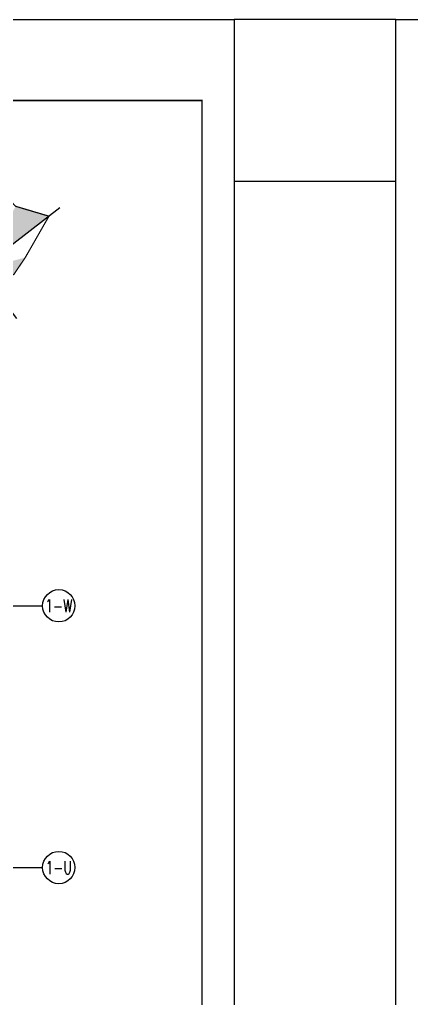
# Model space of a CAD drawing. Extents: x -321761 to 1215725, y 241863 to 438812.
# Drawn here: x 833073 to 845213, y 270970 to 301263 of the extents above; entities that cross this region are included whole.
import ezdxf
from ezdxf.enums import TextEntityAlignment as Align

# ---------------------------------------------------------------- set-up
doc = ezdxf.new("R2010")
doc.units = 0
doc.header["$LTSCALE"] = 1000
doc.linetypes.add('CENTER', pattern=[2, 1.25, -0.25, 0.25, -0.25])
doc.layers.get('0').update_dxf_attribs({"linetype": 'CONTINUOUS'})
for name, color, linetype in [('AXIS', 253, 'CENTER'), ('AXIS_NUM', 7, 'CONTINUOUS'), ('BORDER', 7, 'CONTINUOUS'), ('图层8', 3, 'CENTER'), ('风玫瑰、比例尺', 7, 'CONTINUOUS')]:
    doc.layers.add(name, color=color, linetype=linetype)
doc.styles.add('TSSD_Axis', font='Complex.shx', dxfattribs={"width": 0.7, "bigfont": 'hztxt.shx'})
doc.styles.add('黑体', font='simhei.ttf')

# ---------------------------------------------------------------- blocks, each defined once
blk = doc.blocks.new('ts_axno')
at = {"color": 0, "linetype": 'ByBlock', "lineweight": -2}
blk.add_circle((0, 0), 0.5, dxfattribs=at)
at = {"color": 0, "linetype": 'ByBlock', "lineweight": -2, "style": 'TSSD_Axis', "width": 0.7}
blk.add_attdef('A', text='', height=0.6, dxfattribs=at).set_placement((0, 0), align=Align.MIDDLE_CENTER)
blk = doc.blocks.new('风向标')
at = {"layer": '风玫瑰、比例尺', "color": 255, "linetype": 'Continuous'}
for p, q in [((501977.11, 3426626.067), (501977.11, 3426616.868)), ((501983.68, 3426620.811), (501973.167, 3426620.811))]:
    blk.add_line(p, q, dxfattribs=at)
at = {"layer": '风玫瑰、比例尺', "color": 255, "linetype": 'Continuous', "const_width": 0.0788}
blk.add_lwpolyline([(501982.787, 3426620.811), (501981.48, 3426622.621), (501981.207, 3426624.909), (501978.286, 3426623.652), (501977.11, 3426622.703), (501976.521, 3426622.231), (501975.73, 3426622.191), (501975.58, 3426621.444), (501974.744, 3426620.811), (501975.689, 3426620.222), (501975.855, 3426619.556), (501976.544, 3426619.445), (501977.11, 3426618.977), (501977.63, 3426619.554), (501978.699, 3426619.222), (501979.951, 3426619.634)], close=True, dxfattribs=at)
at = {"layer": '风玫瑰、比例尺', "color": 255, "linetype": 'Continuous'}
for points in [[(501977.11, 3426620.811), (501981.207, 3426624.909), (501978.286, 3426623.652)], [(501977.11, 3426620.811), (501975.73, 3426622.191), (501975.58, 3426621.444)], [(501977.11, 3426620.811), (501977.11, 3426622.703), (501976.521, 3426622.231)], [(501977.11, 3426620.811), (501982.787, 3426620.811), (501981.48, 3426622.621)], [(501977.11, 3426620.811), (501974.744, 3426620.811), (501975.689, 3426620.222)], [(501977.11, 3426620.811), (501975.855, 3426619.556), (501976.544, 3426619.445)], [(501977.11, 3426620.811), (501978.699, 3426619.222), (501979.951, 3426619.634)], [(501977.11, 3426620.811), (501977.11, 3426618.977), (501977.63, 3426619.554)]]:
    blk.add_solid(points, dxfattribs=at)
at = {"layer": '风玫瑰、比例尺', "color": 255, "style": '黑体'}
blk.add_text('N', height=1.755, dxfattribs=at).set_placement((501976.573, 3426626.256))

msp = doc.modelspace()

# ---------------------------------------------------------------- linework, layer by layer
at = {"layer": 'AXIS', "color": 3, "linetype": 'ByBlock'}
for p, q in [((829787.8, 283120.4), (833787.8, 283120.4)), ((829787.8, 275020.4), (833787.8, 275020.4))]:
    msp.add_line(p, q, dxfattribs=at)
at = {"layer": 'BORDER'}
for points in [[(797725.4, 241862.6), (797725.4, 301262.6), (839725.4, 301262.6), (839725.4, 241862.6)], [(844725.4, 241862.6), (844725.4, 301262.6), (886725.4, 301262.6), (886725.4, 241862.6)]]:
    msp.add_lwpolyline(points, close=True, dxfattribs=at)
at = {"layer": 'BORDER', "const_width": 50}
msp.add_lwpolyline([(798725.4, 242862.6), (798725.4, 298762.6), (838725.4, 298762.6), (838725.4, 242862.6)], close=True, dxfattribs=at)
at = {"layer": '图层8', "linetype": 'ByBlock'}
msp.add_lwpolyline([(839725.4, 296262.6), (844725.4, 296262.6), (844725.4, 301262.6), (839725.4, 301262.6)], close=True, dxfattribs=at)

# ---------------------------------------------------------------- block references
at = {"color": 255, "linetype": 'Continuous', "xscale": 480.0000000200345, "yscale": 480, "zscale": 479.9999999999999, "rotation": 37.65987732838369}
msp.add_blockref('风向标', (814998803.8, -1449010869.2), dxfattribs=at)
at = {"layer": 'AXIS_NUM'}
ref = msp.add_blockref('ts_axno', (834287.8, 283120.4), dxfattribs=dict(at, xscale=1000, yscale=1000, zscale=1000))
ref.add_attrib('8', '1-W', dxfattribs={"height": 400, "style": 'TSSD_Axis', "width": 0.7}).set_placement((834287.8, 283120.4), align=Align.MIDDLE_CENTER)
ref = msp.add_blockref('ts_axno', (834287.8, 275020.4), dxfattribs=dict(at, xscale=1000, yscale=1000, zscale=1000))
ref.add_attrib('8', '1-U', dxfattribs={"height": 400, "style": 'TSSD_Axis', "width": 0.7}).set_placement((834287.8, 275020.4), align=Align.MIDDLE_CENTER)

doc.saveas('drawing.dxf')
